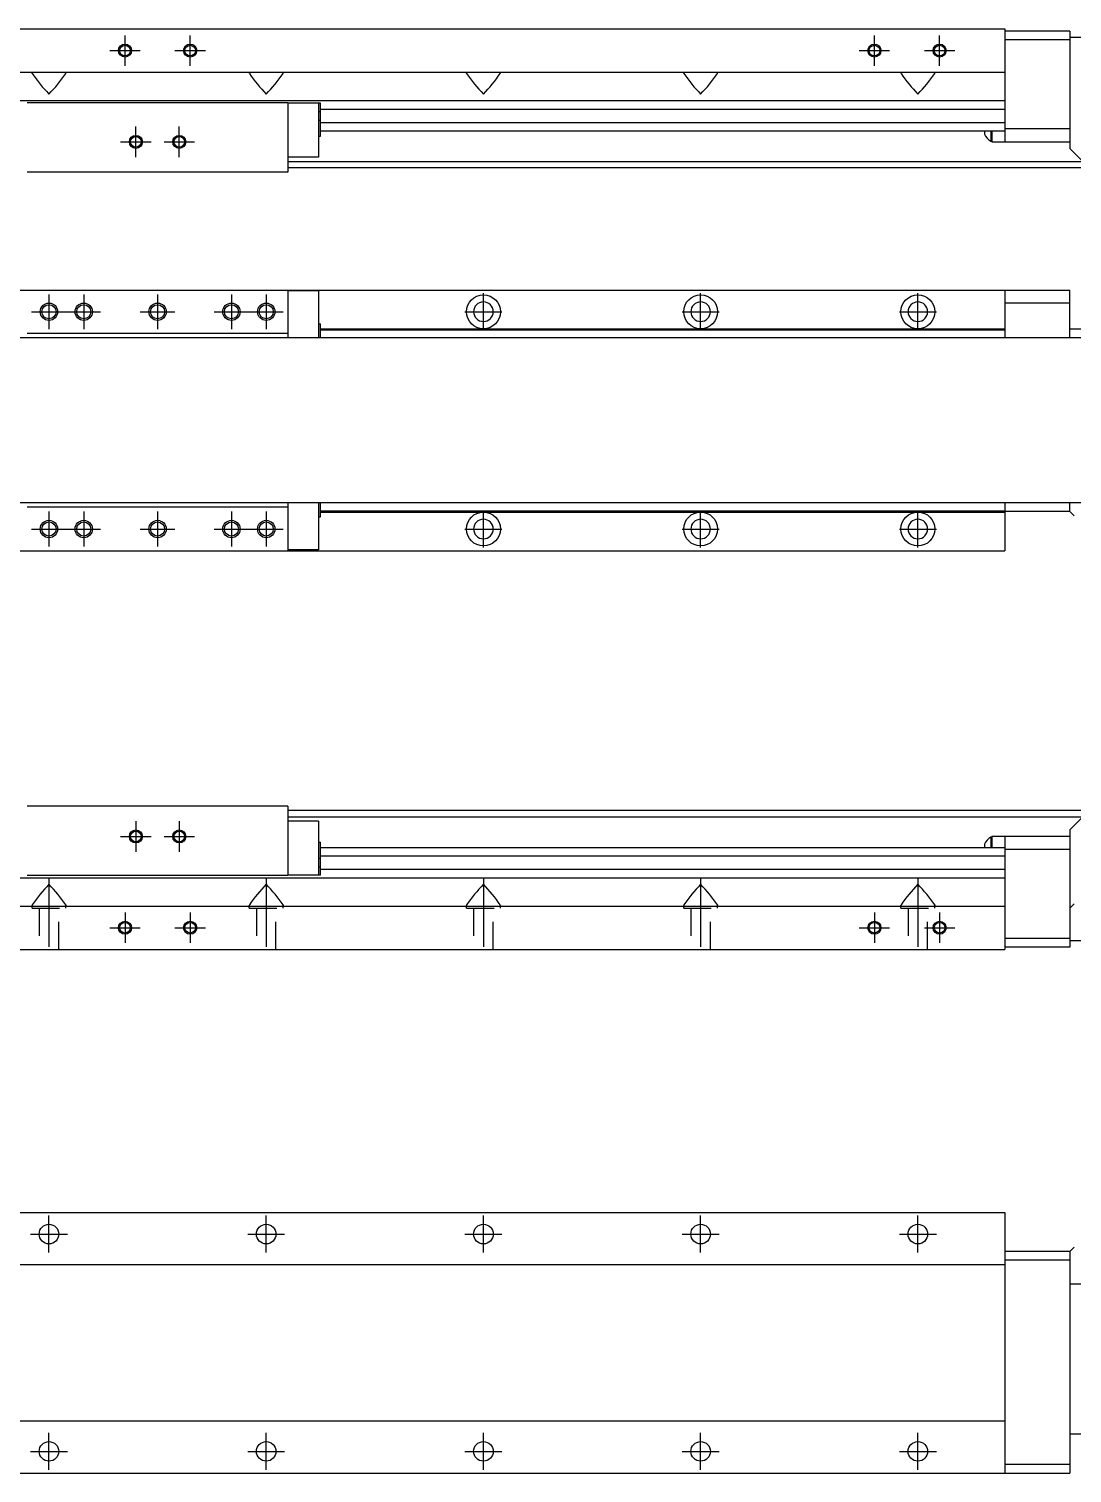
# Model space of a CAD drawing. Extents: x 0 to 751, y -8 to 355.
# Drawn here: x 231 to 471.2, y 17.5 to 349.8 of the extents above; entities that cross this region are included whole.
import ezdxf

# ---------------------------------------------------------------- set-up
doc = ezdxf.new("R2010")
doc.units = 0
doc.header["$LTSCALE"] = 0.5
doc.linetypes.add('CENTER', pattern=[50.8, 31.75, -6.35, 6.35, -6.35])
doc.linetypes.add('DASHED', pattern=[19.05, 12.7, -6.35])
for name, color, linetype in [('MSM_CENTER', 1, 'CENTER'), ('MSM_CONTINUOUS', 7, 'CONTINUOUS'), ('MSM_DASHED', 4, 'DASHED'), ('MSM_NARROW', 5, 'CONTINUOUS')]:
    doc.layers.add(name, color=color, linetype=linetype)

msp = doc.modelspace()

# ---------------------------------------------------------------- linework, layer by layer
at = {"layer": 'MSM_CENTER'}
for p, q in [((253.17, 341.34), (253.17, 348.34)), ((253.17, 341.34), (253.17, 348.34)), ((268.17, 341.34), (268.17, 348.34)), ((268.17, 341.34), (268.17, 348.34)), ((425.67, 341.34), (425.67, 348.34)), ((425.67, 341.34), (425.67, 348.34)), ((440.67, 341.34), (440.67, 348.34)), ((440.67, 341.34), (440.67, 348.34)), ((249.67, 344.84), (256.67, 344.84)), ((249.67, 344.84), (256.67, 344.84)), ((264.67, 344.84), (271.67, 344.84)), ((264.67, 344.84), (271.67, 344.84)), ((422.17, 344.84), (429.17, 344.84)), ((422.17, 344.84), (429.17, 344.84)), ((437.17, 344.84), (444.17, 344.84)), ((437.17, 344.84), (444.17, 344.84)), ((255.67, 320.34), (255.67, 327.34)), ((255.67, 320.34), (255.67, 327.34)), ((265.67, 320.34), (265.67, 327.34)), ((265.67, 320.34), (265.67, 327.34)), ((252.17, 323.84), (259.17, 323.84)), ((252.17, 323.84), (259.17, 323.84)), ((262.17, 323.84), (269.17, 323.84)), ((262.17, 323.84), (269.17, 323.84)), ((235.67, 288.75), (235.67, 280.75)), ((235.67, 288.75), (235.67, 280.75)), ((243.67, 288.75), (243.67, 280.75)), ((243.67, 288.75), (243.67, 280.75)), ((260.67, 288.75), (260.67, 280.75)), ((260.67, 288.75), (260.67, 280.75)), ((277.67, 288.75), (277.67, 280.75)), ((277.67, 288.75), (277.67, 280.75)), ((285.67, 288.75), (285.67, 280.75)), ((285.67, 288.75), (285.67, 280.75)), ((335.67, 280.5), (335.67, 289)), ((335.67, 280.5), (335.67, 289)), ((385.67, 280.5), (385.67, 289)), ((385.67, 280.5), (385.67, 289)), ((435.67, 280.5), (435.67, 289)), ((435.67, 280.5), (435.67, 289)), ((231.67, 284.75), (247.67, 284.75)), ((231.67, 284.75), (247.67, 284.75)), ((256.67, 284.75), (264.67, 284.75)), ((256.67, 284.75), (264.67, 284.75)), ((273.67, 284.75), (289.67, 284.75)), ((273.67, 284.75), (289.67, 284.75)), ((331.42, 284.75), (339.92, 284.75)), ((331.42, 284.75), (339.92, 284.75)), ((381.42, 284.75), (389.92, 284.75)), ((381.42, 284.75), (389.92, 284.75)), ((431.42, 284.75), (439.92, 284.75)), ((431.42, 284.75), (439.92, 284.75)), ((235.67, 238.75), (235.67, 230.75)), ((235.67, 238.75), (235.67, 230.75)), ((243.67, 238.75), (243.67, 230.75)), ((243.67, 238.75), (243.67, 230.75)), ((260.67, 238.75), (260.67, 230.75)), ((260.67, 238.75), (260.67, 230.75)), ((277.67, 238.75), (277.67, 230.75)), ((277.67, 238.75), (277.67, 230.75)), ((285.67, 238.75), (285.67, 230.75)), ((285.67, 238.75), (285.67, 230.75)), ((335.67, 230.5), (335.67, 239)), ((335.67, 230.5), (335.67, 239)), ((385.67, 230.5), (385.67, 239)), ((385.67, 230.5), (385.67, 239)), ((435.67, 230.5), (435.67, 239)), ((435.67, 230.5), (435.67, 239)), ((231.67, 234.75), (247.67, 234.75)), ((231.67, 234.75), (247.67, 234.75)), ((256.67, 234.75), (264.67, 234.75)), ((256.67, 234.75), (264.67, 234.75)), ((273.67, 234.75), (289.67, 234.75)), ((273.67, 234.75), (289.67, 234.75)), ((331.42, 234.75), (339.92, 234.75)), ((331.42, 234.75), (339.92, 234.75)), ((381.42, 234.75), (389.92, 234.75)), ((381.42, 234.75), (389.92, 234.75)), ((431.42, 234.75), (439.92, 234.75)), ((431.42, 234.75), (439.92, 234.75)), ((255.67, 167.5), (255.67, 160.5)), ((255.67, 167.5), (255.67, 160.5)), ((265.67, 167.5), (265.67, 160.5)), ((265.67, 167.5), (265.67, 160.5)), ((252.17, 164), (259.17, 164)), ((252.17, 164), (259.17, 164)), ((262.17, 164), (269.17, 164)), ((262.17, 164), (269.17, 164)), ((235.67, 154.5), (235.67, 136)), ((235.67, 154.5), (235.67, 136)), ((285.67, 154.5), (285.67, 136)), ((285.67, 154.5), (285.67, 136)), ((335.67, 154.5), (335.67, 136)), ((335.67, 154.5), (335.67, 136)), ((385.67, 154.5), (385.67, 136)), ((385.67, 154.5), (385.67, 136)), ((435.67, 154.5), (435.67, 136)), ((435.67, 154.5), (435.67, 136)), ((253.17, 146.5), (253.17, 139.5)), ((253.17, 146.5), (253.17, 139.5)), ((268.17, 146.5), (268.17, 139.5)), ((268.17, 146.5), (268.17, 139.5)), ((425.67, 146.5), (425.67, 139.5)), ((425.67, 146.5), (425.67, 139.5)), ((440.67, 146.5), (440.67, 139.5)), ((440.67, 146.5), (440.67, 139.5)), ((249.67, 143), (256.67, 143)), ((249.67, 143), (256.67, 143)), ((264.67, 143), (271.67, 143)), ((264.67, 143), (271.67, 143)), ((422.17, 143), (429.17, 143)), ((422.17, 143), (429.17, 143)), ((437.17, 143), (444.17, 143)), ((437.17, 143), (444.17, 143)), ((235.67, 68.25), (235.67, 76.75)), ((235.67, 68.25), (235.67, 76.75)), ((285.67, 68.25), (285.67, 76.75)), ((285.67, 68.25), (285.67, 76.75)), ((335.67, 68.25), (335.67, 76.75)), ((335.67, 68.25), (335.67, 76.75)), ((385.67, 68.25), (385.67, 76.75)), ((385.67, 68.25), (385.67, 76.75)), ((435.67, 68.25), (435.67, 76.75)), ((435.67, 68.25), (435.67, 76.75)), ((231.42, 72.5), (239.92, 72.5)), ((231.42, 72.5), (239.92, 72.5)), ((281.42, 72.5), (289.92, 72.5)), ((281.42, 72.5), (289.92, 72.5)), ((331.42, 72.5), (339.92, 72.5)), ((331.42, 72.5), (339.92, 72.5)), ((381.42, 72.5), (389.92, 72.5)), ((381.42, 72.5), (389.92, 72.5)), ((431.42, 72.5), (439.92, 72.5)), ((431.42, 72.5), (439.92, 72.5)), ((235.67, 18.25), (235.67, 26.75)), ((235.67, 18.25), (235.67, 26.75)), ((285.67, 18.25), (285.67, 26.75)), ((285.67, 18.25), (285.67, 26.75)), ((335.67, 18.25), (335.67, 26.75)), ((335.67, 18.25), (335.67, 26.75)), ((385.67, 18.25), (385.67, 26.75)), ((385.67, 18.25), (385.67, 26.75)), ((435.67, 18.25), (435.67, 26.75)), ((435.67, 18.25), (435.67, 26.75)), ((231.42, 22.5), (239.92, 22.5)), ((231.42, 22.5), (239.92, 22.5)), ((281.42, 22.5), (289.92, 22.5)), ((281.42, 22.5), (289.92, 22.5)), ((331.42, 22.5), (339.92, 22.5)), ((331.42, 22.5), (339.92, 22.5)), ((381.42, 22.5), (389.92, 22.5)), ((381.42, 22.5), (389.92, 22.5)), ((431.42, 22.5), (439.92, 22.5)), ((431.42, 22.5), (439.92, 22.5))]:
    msp.add_line(p, q, dxfattribs=at)
at = {"layer": 'MSM_CONTINUOUS'}
for p, q in [((65.67, 349.84), (455.67, 349.84)), ((65.67, 349.84), (455.67, 349.84)), ((455.67, 349.84), (455.67, 347.34)), ((455.67, 349.84), (455.67, 323.84)), ((470.67, 349.34), (455.67, 349.34)), ((470.67, 349.34), (455.67, 349.34)), ((470.67, 349.34), (470.67, 322.34)), ((470.67, 349.34), (470.67, 322.34)), ((470.67, 347.34), (455.67, 347.34)), ((470.67, 347.34), (455.67, 347.34)), ((475.17, 347.84), (470.67, 347.84)), ((475.17, 347.84), (470.67, 347.84)), ((65.67, 339.84), (455.67, 339.84)), ((65.67, 339.84), (455.67, 339.84)), ((231.93, 339.84), (231.77, 339.71)), ((231.93, 339.84), (231.77, 339.71)), ((231.8, 339.58), (231.77, 339.71)), ((231.8, 339.58), (231.77, 339.71)), ((239.41, 339.84), (239.57, 339.71)), ((239.41, 339.84), (239.57, 339.71)), ((239.54, 339.58), (239.57, 339.71)), ((239.54, 339.58), (239.57, 339.71)), ((281.93, 339.84), (281.77, 339.71)), ((281.93, 339.84), (281.77, 339.71)), ((281.8, 339.58), (281.77, 339.71)), ((281.8, 339.58), (281.77, 339.71)), ((289.41, 339.84), (289.57, 339.71)), ((289.41, 339.84), (289.57, 339.71)), ((289.54, 339.58), (289.57, 339.71)), ((289.54, 339.58), (289.57, 339.71)), ((331.93, 339.84), (331.77, 339.71)), ((331.93, 339.84), (331.77, 339.71)), ((331.8, 339.58), (331.77, 339.71)), ((331.8, 339.58), (331.77, 339.71)), ((339.41, 339.84), (339.57, 339.71)), ((339.41, 339.84), (339.57, 339.71)), ((339.54, 339.58), (339.57, 339.71)), ((339.54, 339.58), (339.57, 339.71)), ((381.93, 339.84), (381.77, 339.71)), ((381.93, 339.84), (381.77, 339.71)), ((381.8, 339.58), (381.77, 339.71)), ((381.8, 339.58), (381.77, 339.71)), ((389.41, 339.84), (389.57, 339.71)), ((389.41, 339.84), (389.57, 339.71)), ((389.54, 339.58), (389.57, 339.71)), ((389.54, 339.58), (389.57, 339.71)), ((431.93, 339.84), (431.77, 339.71)), ((431.93, 339.84), (431.77, 339.71)), ((431.8, 339.58), (431.77, 339.71)), ((431.8, 339.58), (431.77, 339.71)), ((439.41, 339.84), (439.57, 339.71)), ((439.41, 339.84), (439.57, 339.71)), ((439.54, 339.58), (439.57, 339.71)), ((439.54, 339.58), (439.57, 339.71)), ((455.67, 339.84), (455.67, 323.84)), ((65.67, 333.34), (455.67, 333.34)), ((65.67, 333.34), (455.67, 333.34)), ((290.67, 332.84), (230.67, 332.84)), ((290.67, 332.84), (230.67, 332.84)), ((290.67, 332.84), (290.67, 316.84)), ((290.67, 332.84), (290.67, 316.84)), ((298.17, 332.74), (290.67, 332.74)), ((298.17, 332.74), (290.67, 332.74)), ((297.67, 332.74), (297.67, 320.34)), ((297.67, 332.74), (297.67, 320.34)), ((298.17, 325.14), (298.17, 332.74)), ((298.17, 325.14), (298.17, 332.74)), ((297.67, 330.86), (298.17, 330.86)), ((297.67, 330.86), (298.17, 330.86)), ((298.17, 331.37), (455.67, 331.37)), ((298.17, 331.37), (455.67, 331.37)), ((297.67, 328.81), (298.17, 328.81)), ((297.67, 328.81), (298.17, 328.81)), ((298.17, 328.3), (455.67, 328.3)), ((298.17, 328.3), (455.67, 328.3)), ((298.17, 326.34), (455.67, 326.34)), ((298.17, 326.34), (455.67, 326.34)), ((451.02, 326.34), (451.02, 325.63)), ((451.02, 326.34), (451.02, 325.63)), ((452.47, 326.34), (452.47, 323.98)), ((452.47, 326.34), (452.47, 323.98)), ((452.67, 326.34), (452.67, 323.84)), ((452.67, 326.34), (452.67, 323.84)), ((470.67, 326.84), (455.67, 326.84)), ((470.67, 326.84), (455.67, 326.84)), ((297.67, 325.14), (298.17, 325.14)), ((297.67, 325.14), (298.17, 325.14)), ((452.47, 323.98), (452.67, 323.98)), ((452.47, 323.98), (452.67, 323.98)), ((452.67, 323.84), (470.67, 323.84)), ((452.67, 323.84), (470.67, 323.84)), ((297.67, 320.34), (290.67, 320.34)), ((297.67, 320.34), (290.67, 320.34)), ((290.67, 319.34), (504.17, 319.34)), ((290.67, 319.34), (504.17, 319.34)), ((473.67, 319.34), (470.67, 322.34)), ((473.67, 319.34), (470.67, 322.34)), ((290.67, 316.84), (230.67, 316.84)), ((290.67, 316.84), (230.67, 316.84)), ((495.67, 317.84), (290.67, 317.84)), ((495.67, 317.84), (290.67, 317.84)), ((65.67, 289.75), (470.67, 289.75)), ((65.67, 289.75), (470.67, 289.75)), ((290.67, 289.75), (290.67, 278.75)), ((290.67, 289.75), (290.67, 278.75)), ((297.67, 289.55), (290.67, 289.55)), ((297.67, 289.55), (290.67, 289.55)), ((297.67, 289.55), (297.67, 278.75)), ((297.67, 289.55), (297.67, 278.75)), ((455.67, 289.75), (455.67, 278.75)), ((455.67, 289.75), (455.67, 278.75)), ((470.67, 278.75), (470.67, 289.75)), ((470.67, 278.75), (470.67, 289.75)), ((470.67, 286.75), (455.67, 286.75)), ((470.67, 286.75), (455.67, 286.75)), ((290.67, 279.75), (230.67, 279.75)), ((290.67, 279.75), (230.67, 279.75)), ((297.67, 281.95), (298.17, 281.95)), ((297.67, 281.95), (298.17, 281.95)), ((298.17, 278.75), (298.17, 281.95)), ((298.17, 278.75), (298.17, 281.95)), ((298.17, 280.85), (455.67, 280.85)), ((298.17, 280.85), (455.67, 280.85)), ((298.17, 280.55), (455.67, 280.55)), ((298.17, 280.55), (455.67, 280.55)), ((495.67, 280.75), (470.67, 280.75)), ((495.67, 280.75), (470.67, 280.75)), ((495.67, 278.75), (60.67, 278.75)), ((495.67, 278.75), (60.67, 278.75)), ((495.67, 240.75), (60.67, 240.75)), ((495.67, 240.75), (60.67, 240.75)), ((290.67, 239.75), (230.67, 239.75)), ((290.67, 239.75), (230.67, 239.75)), ((290.67, 240.75), (290.67, 229.75)), ((290.67, 240.75), (290.67, 229.75)), ((297.67, 240.75), (297.67, 229.95)), ((297.67, 240.75), (297.67, 229.95)), ((298.17, 237.55), (298.17, 240.75)), ((298.17, 237.55), (298.17, 240.75)), ((455.67, 240.75), (455.67, 229.75)), ((455.67, 240.75), (455.67, 229.75)), ((470.67, 238.75), (470.67, 240.75)), ((470.67, 238.75), (470.67, 240.75)), ((297.67, 237.55), (298.17, 237.55)), ((297.67, 237.55), (298.17, 237.55)), ((298.17, 238.95), (455.67, 238.95)), ((298.17, 238.95), (455.67, 238.95)), ((298.17, 238.65), (455.67, 238.65)), ((298.17, 238.65), (455.67, 238.65)), ((470.67, 238.75), (455.67, 238.75)), ((470.67, 238.75), (455.67, 238.75)), ((470.67, 238.75), (471.67, 237.75)), ((470.67, 238.75), (471.67, 237.75)), ((65.67, 229.75), (455.67, 229.75)), ((65.67, 229.75), (455.67, 229.75)), ((297.67, 229.95), (290.67, 229.95)), ((297.67, 229.95), (290.67, 229.95)), ((290.67, 171), (230.67, 171)), ((290.67, 171), (230.67, 171)), ((290.67, 171), (290.67, 155)), ((290.67, 171), (290.67, 155)), ((495.67, 170), (290.67, 170)), ((495.67, 170), (290.67, 170)), ((290.67, 168.5), (499.17, 168.5)), ((290.67, 168.5), (499.17, 168.5)), ((297.67, 167.5), (290.67, 167.5)), ((297.67, 167.5), (290.67, 167.5)), ((297.67, 167.5), (297.67, 155.1)), ((297.67, 167.5), (297.67, 155.1)), ((470.67, 165.5), (473.67, 168.5)), ((470.67, 165.5), (473.67, 168.5)), ((452.47, 163.86), (452.47, 161.5)), ((452.67, 163.86), (452.47, 163.86)), ((452.47, 163.86), (452.47, 161.5)), ((452.67, 163.86), (452.47, 163.86)), ((470.67, 164), (452.67, 164)), ((452.67, 164), (452.67, 161.5)), ((470.67, 164), (452.67, 164)), ((452.67, 164), (452.67, 161.5)), ((455.67, 164), (455.67, 138)), ((455.67, 164), (455.67, 138)), ((470.67, 165.5), (470.67, 138.5)), ((470.67, 165.5), (470.67, 138.5)), ((297.67, 162.7), (298.17, 162.7)), ((297.67, 162.7), (298.17, 162.7)), ((298.17, 155.1), (298.17, 162.7)), ((298.17, 155.1), (298.17, 162.7)), ((298.17, 161.5), (455.67, 161.5)), ((298.17, 161.5), (455.67, 161.5)), ((298.17, 159.54), (455.67, 159.54)), ((298.17, 159.54), (455.67, 159.54)), ((451.02, 162.21), (451.02, 161.5)), ((451.02, 162.21), (451.02, 161.5)), ((470.67, 161), (455.67, 161)), ((470.67, 161), (455.67, 161)), ((297.67, 159.03), (298.17, 159.03)), ((297.67, 159.03), (298.17, 159.03)), ((297.67, 156.98), (298.17, 156.98)), ((297.67, 156.98), (298.17, 156.98)), ((298.17, 156.47), (455.67, 156.47)), ((298.17, 156.47), (455.67, 156.47)), ((65.67, 154.5), (455.67, 154.5)), ((65.67, 154.5), (455.67, 154.5)), ((290.67, 155), (230.67, 155)), ((290.67, 155), (230.67, 155)), ((298.17, 155.1), (290.67, 155.1)), ((298.17, 155.1), (290.67, 155.1)), ((65.67, 148), (455.67, 148)), ((65.67, 148), (455.67, 148)), ((231.8, 148.26), (231.77, 148.13)), ((231.8, 148.26), (231.77, 148.13)), ((231.93, 148), (231.77, 148.13)), ((231.93, 148), (231.77, 148.13)), ((239.41, 148), (239.57, 148.13)), ((239.41, 148), (239.57, 148.13)), ((239.54, 148.26), (239.57, 148.13)), ((239.54, 148.26), (239.57, 148.13)), ((281.8, 148.26), (281.77, 148.13)), ((281.8, 148.26), (281.77, 148.13)), ((281.93, 148), (281.77, 148.13)), ((281.93, 148), (281.77, 148.13)), ((289.41, 148), (289.57, 148.13)), ((289.41, 148), (289.57, 148.13)), ((289.54, 148.26), (289.57, 148.13)), ((289.54, 148.26), (289.57, 148.13)), ((331.8, 148.26), (331.77, 148.13)), ((331.8, 148.26), (331.77, 148.13)), ((331.93, 148), (331.77, 148.13)), ((331.93, 148), (331.77, 148.13)), ((339.41, 148), (339.57, 148.13)), ((339.41, 148), (339.57, 148.13)), ((339.54, 148.26), (339.57, 148.13)), ((339.54, 148.26), (339.57, 148.13)), ((381.8, 148.26), (381.77, 148.13)), ((381.8, 148.26), (381.77, 148.13)), ((381.93, 148), (381.77, 148.13)), ((381.93, 148), (381.77, 148.13)), ((389.41, 148), (389.57, 148.13)), ((389.41, 148), (389.57, 148.13)), ((389.54, 148.26), (389.57, 148.13)), ((389.54, 148.26), (389.57, 148.13)), ((431.8, 148.26), (431.77, 148.13)), ((431.8, 148.26), (431.77, 148.13)), ((431.93, 148), (431.77, 148.13)), ((431.93, 148), (431.77, 148.13)), ((439.41, 148), (439.57, 148.13)), ((439.41, 148), (439.57, 148.13)), ((439.54, 148.26), (439.57, 148.13)), ((439.54, 148.26), (439.57, 148.13)), ((470.67, 147.5), (471.67, 148.5)), ((470.67, 147.5), (471.67, 148.5)), ((470.67, 140.5), (455.67, 140.5)), ((470.67, 140.5), (455.67, 140.5)), ((495.57, 140), (470.67, 140)), ((495.57, 140), (470.67, 140)), ((65.67, 138), (455.67, 138)), ((65.67, 138), (455.67, 138)), ((470.67, 138.5), (455.67, 138.5)), ((470.67, 138.5), (455.67, 138.5)), ((65.67, 77.5), (455.67, 77.5)), ((65.67, 77.5), (455.67, 77.5)), ((455.67, 77.5), (455.67, 17.5)), ((455.67, 77.5), (455.67, 17.5)), ((470.67, 68.5), (455.67, 68.5)), ((470.67, 68.5), (455.67, 68.5)), ((470.67, 66.5), (455.67, 66.5)), ((470.67, 66.5), (455.67, 66.5)), ((470.67, 68.5), (471.67, 69.5)), ((470.67, 68.5), (471.67, 69.5)), ((470.67, 68.5), (470.67, 17.5)), ((470.67, 68.5), (470.67, 17.5)), ((65.67, 65.5), (455.67, 65.5)), ((65.67, 65.5), (455.67, 65.5)), ((495.57, 61), (470.67, 61)), ((495.57, 61), (470.67, 61)), ((65.67, 29.5), (455.67, 29.5)), ((65.67, 29.5), (455.67, 29.5)), ((495.67, 26.5), (470.67, 26.5)), ((495.67, 26.5), (470.67, 26.5)), ((65.67, 17.5), (470.67, 17.5)), ((65.67, 17.5), (470.67, 17.5)), ((470.67, 19.5), (455.67, 19.5)), ((470.67, 19.5), (455.67, 19.5))]:
    msp.add_line(p, q, dxfattribs=at)
for centre, radius in [((253.17, 344.84), 1.23), ((253.17, 344.84), 1.23), ((268.17, 344.84), 1.23), ((268.17, 344.84), 1.23), ((425.67, 344.84), 1.23), ((425.67, 344.84), 1.23), ((440.67, 344.84), 1.23), ((440.67, 344.84), 1.23), ((255.67, 323.84), 1.23), ((255.67, 323.84), 1.23), ((265.67, 323.84), 1.23), ((265.67, 323.84), 1.23), ((235.67, 284.75), 1.62), ((235.67, 284.75), 1.62), ((243.67, 284.75), 1.62), ((243.67, 284.75), 1.62), ((260.67, 284.75), 1.62), ((260.67, 284.75), 1.62), ((277.67, 284.75), 1.62), ((277.67, 284.75), 1.62), ((285.67, 284.75), 1.62), ((285.67, 284.75), 1.62), ((335.67, 284.75), 3.9), ((335.67, 284.75), 3.9), ((385.67, 284.75), 3.9), ((385.67, 284.75), 3.9), ((435.67, 284.75), 3.9), ((435.67, 284.75), 3.9), ((235.67, 234.75), 1.62), ((235.67, 234.75), 1.62), ((243.67, 234.75), 1.62), ((243.67, 234.75), 1.62), ((260.67, 234.75), 1.62), ((260.67, 234.75), 1.62), ((277.67, 234.75), 1.62), ((277.67, 234.75), 1.62), ((285.67, 234.75), 1.62), ((285.67, 234.75), 1.62), ((335.67, 234.75), 3.9), ((335.67, 234.75), 3.9), ((385.67, 234.75), 3.9), ((385.67, 234.75), 3.9), ((435.67, 234.75), 3.9), ((435.67, 234.75), 3.9), ((255.67, 164), 1.23), ((255.67, 164), 1.23), ((265.67, 164), 1.23), ((265.67, 164), 1.23), ((253.17, 143), 1.23), ((253.17, 143), 1.23), ((268.17, 143), 1.23), ((268.17, 143), 1.23), ((425.67, 143), 1.23), ((425.67, 143), 1.23), ((440.67, 143), 1.23), ((440.67, 143), 1.23), ((235.67, 72.5), 2.25), ((235.67, 72.5), 2.25), ((285.67, 72.5), 2.25), ((285.67, 72.5), 2.25), ((335.67, 72.5), 2.25), ((335.67, 72.5), 2.25), ((385.67, 72.5), 2.25), ((385.67, 72.5), 2.25), ((435.67, 72.5), 2.25), ((435.67, 72.5), 2.25), ((235.67, 22.5), 2.25), ((235.67, 22.5), 2.25), ((285.67, 22.5), 2.25), ((285.67, 22.5), 2.25), ((335.67, 22.5), 2.25), ((335.67, 22.5), 2.25), ((385.67, 22.5), 2.25), ((385.67, 22.5), 2.25), ((435.67, 22.5), 2.25), ((435.67, 22.5), 2.25)]:
    msp.add_circle(centre, radius, dxfattribs=at)
at = {"layer": 'MSM_CONTINUOUS', "extrusion": (0, 0, -1)}
for centre in [(-335.67, 284.75), (-335.67, 284.75), (-385.67, 284.75), (-385.67, 284.75), (-435.67, 284.75), (-435.67, 284.75), (-335.67, 234.75), (-335.67, 234.75), (-385.67, 234.75), (-385.67, 234.75), (-435.67, 234.75), (-435.67, 234.75)]:
    msp.add_circle(centre, 2.25, dxfattribs=at)
at = {"layer": 'MSM_CONTINUOUS'}
for centre, radius, start, end in [((261.7, 360.02), 36.22, 214.3615, 224.0577), ((261.7, 360.02), 36.22, 214.3615, 224.0577), ((209.64, 360.02), 36.22, 315.9423, 325.6385), ((209.64, 360.02), 36.22, 315.9423, 325.6385), ((311.7, 360.02), 36.22, 214.3615, 224.0577), ((311.7, 360.02), 36.22, 214.3615, 224.0577), ((259.64, 360.02), 36.22, 315.9423, 325.6385), ((259.64, 360.02), 36.22, 315.9423, 325.6385), ((361.7, 360.02), 36.22, 214.3615, 224.0577), ((361.7, 360.02), 36.22, 214.3615, 224.0577), ((309.64, 360.02), 36.22, 315.9423, 325.6385), ((309.64, 360.02), 36.22, 315.9423, 325.6385), ((411.7, 360.02), 36.22, 214.3615, 224.0577), ((411.7, 360.02), 36.22, 214.3615, 224.0577), ((359.64, 360.02), 36.22, 315.9423, 325.6385), ((359.64, 360.02), 36.22, 315.9423, 325.6385), ((461.7, 360.02), 36.22, 214.3615, 224.0577), ((461.7, 360.02), 36.22, 214.3615, 224.0577), ((409.64, 360.02), 36.22, 315.9423, 325.6385), ((409.64, 360.02), 36.22, 315.9423, 325.6385), ((454.04, 326.82), 3.25, 201.5574, 241.0598), ((454.04, 326.82), 3.25, 201.5574, 241.0598), ((454.04, 161.02), 3.25, 118.9402, 158.4426), ((454.04, 161.02), 3.25, 118.9402, 158.4426), ((261.7, 127.81), 36.22, 135.9423, 145.6385), ((261.7, 127.81), 36.22, 135.9423, 145.6385), ((209.64, 127.81), 36.22, 34.3615, 44.0577), ((209.64, 127.81), 36.22, 34.3615, 44.0577), ((311.7, 127.81), 36.22, 135.9423, 145.6385), ((311.7, 127.81), 36.22, 135.9423, 145.6385), ((259.64, 127.81), 36.22, 34.3615, 44.0577), ((259.64, 127.81), 36.22, 34.3615, 44.0577), ((361.7, 127.81), 36.22, 135.9423, 145.6385), ((361.7, 127.81), 36.22, 135.9423, 145.6385), ((309.64, 127.81), 36.22, 34.3615, 44.0577), ((309.64, 127.81), 36.22, 34.3615, 44.0577), ((411.7, 127.81), 36.22, 135.9423, 145.6385), ((411.7, 127.81), 36.22, 135.9423, 145.6385), ((359.64, 127.81), 36.22, 34.3615, 44.0577), ((359.64, 127.81), 36.22, 34.3615, 44.0577), ((461.7, 127.81), 36.22, 135.9423, 145.6385), ((461.7, 127.81), 36.22, 135.9423, 145.6385), ((409.64, 127.81), 36.22, 34.3615, 44.0577), ((409.64, 127.81), 36.22, 34.3615, 44.0577)]:
    msp.add_arc(centre, radius, start, end, dxfattribs=at)
at = {"layer": 'MSM_DASHED'}
for p, q in [((231.77, 147.5), (231.77, 148.13)), ((231.77, 147.5), (231.77, 148.13)), ((231.77, 147.5), (239.57, 147.5)), ((231.77, 147.5), (239.57, 147.5)), ((233.42, 147.5), (233.42, 138)), ((233.42, 147.5), (233.42, 138)), ((237.92, 138), (237.92, 147.5)), ((237.92, 138), (237.92, 147.5)), ((239.57, 147.5), (239.57, 148.13)), ((239.57, 147.5), (239.57, 148.13)), ((281.77, 147.5), (281.77, 148.13)), ((281.77, 147.5), (281.77, 148.13)), ((281.77, 147.5), (289.57, 147.5)), ((281.77, 147.5), (289.57, 147.5)), ((283.42, 147.5), (283.42, 138)), ((283.42, 147.5), (283.42, 138)), ((287.92, 138), (287.92, 147.5)), ((287.92, 138), (287.92, 147.5)), ((289.57, 147.5), (289.57, 148.13)), ((289.57, 147.5), (289.57, 148.13)), ((331.77, 147.5), (331.77, 148.13)), ((331.77, 147.5), (331.77, 148.13)), ((331.77, 147.5), (339.57, 147.5)), ((331.77, 147.5), (339.57, 147.5)), ((333.42, 147.5), (333.42, 138)), ((333.42, 147.5), (333.42, 138)), ((337.92, 138), (337.92, 147.5)), ((337.92, 138), (337.92, 147.5)), ((339.57, 147.5), (339.57, 148.13)), ((339.57, 147.5), (339.57, 148.13)), ((381.77, 147.5), (381.77, 148.13)), ((381.77, 147.5), (381.77, 148.13)), ((381.77, 147.5), (389.57, 147.5)), ((381.77, 147.5), (389.57, 147.5)), ((383.42, 147.5), (383.42, 138)), ((383.42, 147.5), (383.42, 138)), ((387.92, 138), (387.92, 147.5)), ((387.92, 138), (387.92, 147.5)), ((389.57, 147.5), (389.57, 148.13)), ((389.57, 147.5), (389.57, 148.13)), ((431.77, 147.5), (431.77, 148.13)), ((431.77, 147.5), (431.77, 148.13)), ((431.77, 147.5), (439.57, 147.5)), ((431.77, 147.5), (439.57, 147.5)), ((433.42, 147.5), (433.42, 138)), ((433.42, 147.5), (433.42, 138)), ((437.92, 138), (437.92, 147.5)), ((437.92, 138), (437.92, 147.5)), ((439.57, 147.5), (439.57, 148.13)), ((439.57, 147.5), (439.57, 148.13))]:
    msp.add_line(p, q, dxfattribs=at)
at = {"layer": 'MSM_NARROW'}
for centre, radius in [((253.17, 344.84), 1.5), ((253.17, 344.84), 1.5), ((268.17, 344.84), 1.5), ((268.17, 344.84), 1.5), ((425.67, 344.84), 1.5), ((425.67, 344.84), 1.5), ((440.67, 344.84), 1.5), ((440.67, 344.84), 1.5), ((255.67, 323.84), 1.5), ((255.67, 323.84), 1.5), ((265.67, 323.84), 1.5), ((265.67, 323.84), 1.5), ((235.67, 284.75), 2), ((235.67, 284.75), 2), ((243.67, 284.75), 2), ((243.67, 284.75), 2), ((260.67, 284.75), 2), ((260.67, 284.75), 2), ((277.67, 284.75), 2), ((277.67, 284.75), 2), ((285.67, 284.75), 2), ((285.67, 284.75), 2), ((235.67, 234.75), 2), ((235.67, 234.75), 2), ((243.67, 234.75), 2), ((243.67, 234.75), 2), ((260.67, 234.75), 2), ((260.67, 234.75), 2), ((277.67, 234.75), 2), ((277.67, 234.75), 2), ((285.67, 234.75), 2), ((285.67, 234.75), 2), ((255.67, 164), 1.5), ((255.67, 164), 1.5), ((265.67, 164), 1.5), ((265.67, 164), 1.5), ((253.17, 143), 1.5), ((253.17, 143), 1.5), ((268.17, 143), 1.5), ((268.17, 143), 1.5), ((425.67, 143), 1.5), ((425.67, 143), 1.5), ((440.67, 143), 1.5), ((440.67, 143), 1.5)]:
    msp.add_circle(centre, radius, dxfattribs=at)

doc.saveas('drawing.dxf')
